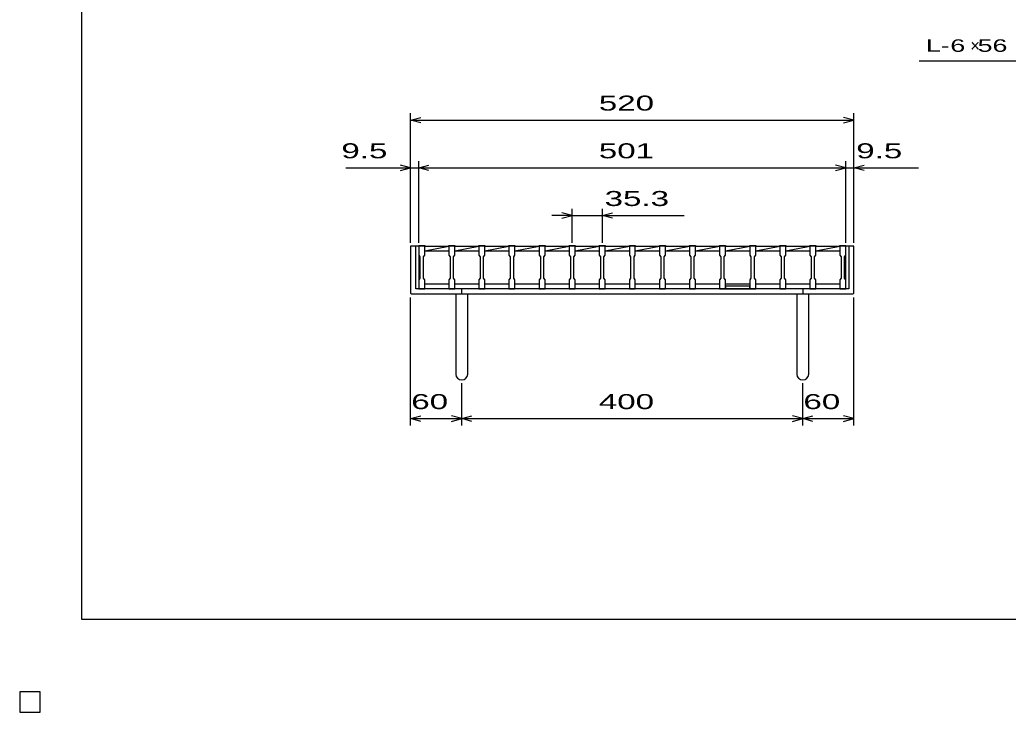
# Model space of a CAD drawing. Units: millimetres, scale not verified. Extents: x -1456 to 1385, y -1026 to 843.
# Drawn here: x -1456 to -296, y -1026 to -213 of the extents above; entities that cross this region are included whole.
import ezdxf
from ezdxf.enums import TextEntityAlignment as Align

# ---------------------------------------------------------------- set-up
doc = ezdxf.new("R2010")
doc.units = ezdxf.units.MM
doc.header["$LTSCALE"] = 8
for name, color, linetype, lineweight in [('0_2', 150, 'Continuous', 25), ('16', 3, 'Continuous', 25), ('19', 6, 'Continuous', 25), ('22', 4, 'Continuous', 25), ('24', 2, 'Continuous', 25), ('32', 4, 'Continuous', 25)]:
    doc.layers.add(name, color=color, linetype=linetype, lineweight=lineweight)
doc.styles.add('ベクトル', font='')
doc.styles.get('ベクトル').set_extended_font_data('ベクトル')

msp = doc.modelspace()

# ---------------------------------------------------------------- linework, layer by layer
at = {"layer": '0_2'}
for p, q in [((-1383.2, -917.2), (-1383.2, 842.8)), ((1384.8, -917.2), (-1383.2, -917.2)), ((-1432, -1002), (-1456, -1002)), ((-1456, -1002), (-1456, -1026)), ((-1432, -1002), (-1456, -1002)), ((-1456, -1002), (-1456, -1026)), ((-1432, -1002), (-1456, -1002)), ((-1456, -1002), (-1456, -1026)), ((-1432, -1002), (-1456, -1002)), ((-1456, -1002), (-1456, -1026)), ((-1432, -1002), (-1456, -1002)), ((-1456, -1002), (-1456, -1026)), ((-1432, -1026), (-1432, -1002)), ((-1432, -1026), (-1432, -1002)), ((-1432, -1026), (-1432, -1002)), ((-1432, -1026), (-1432, -1002)), ((-1432, -1026), (-1432, -1002)), ((-1456, -1026), (-1432, -1026)), ((-1456, -1026), (-1432, -1026)), ((-1456, -1026), (-1432, -1026)), ((-1456, -1026), (-1432, -1026)), ((-1456, -1026), (-1432, -1026))]:
    msp.add_line(p, q, dxfattribs=at)
at = {"layer": '16'}
for p, q in [((-988, -479), (-988, -478.3)), ((-988, -478.3), (-981, -478.3)), ((-988, -479), (-988, -489.5)), ((-981, -479), (-988, -479)), ((-988, -479), (-988, -523)), ((-981, -478.3), (-981, -479)), ((-981, -489.5), (-981, -479)), ((-981, -479), (-952.7, -479)), ((-981, -484.5), (-952.7, -479)), ((-981, -484.5), (-952.7, -484.5)), ((-952.7, -479), (-952.7, -478.3)), ((-952.7, -478.3), (-945.7, -478.3)), ((-952.7, -479), (-952.7, -489.5)), ((-945.7, -479), (-952.7, -479)), ((-945.7, -478.3), (-945.7, -479)), ((-945.7, -489.5), (-945.7, -479)), ((-945.7, -479), (-917.4, -479)), ((-945.7, -484.5), (-917.4, -479)), ((-945.7, -484.5), (-917.4, -484.5)), ((-917.4, -479), (-917.4, -478.3)), ((-917.4, -478.3), (-910.4, -478.3)), ((-917.4, -479), (-917.4, -489.5)), ((-910.4, -479), (-917.4, -479)), ((-910.4, -478.3), (-910.4, -479)), ((-910.4, -489.5), (-910.4, -479)), ((-910.4, -479), (-882.1, -479)), ((-910.4, -484.5), (-882.1, -479)), ((-910.4, -484.5), (-882.1, -484.5)), ((-882.1, -479), (-882.1, -478.3)), ((-882.1, -478.3), (-875.1, -478.3)), ((-882.1, -479), (-882.1, -489.5)), ((-875.1, -479), (-882.1, -479)), ((-875.1, -478.3), (-875.1, -479)), ((-875.1, -489.5), (-875.1, -479)), ((-875.1, -479), (-846.8, -479)), ((-875.1, -484.5), (-846.8, -479)), ((-875.1, -484.5), (-846.8, -484.5)), ((-846.8, -479), (-846.8, -478.3)), ((-846.8, -478.3), (-839.8, -478.3)), ((-846.8, -479), (-846.8, -489.5)), ((-839.8, -479), (-846.8, -479)), ((-839.8, -478.3), (-839.8, -479)), ((-839.8, -489.5), (-839.8, -479)), ((-839.8, -479), (-811.5, -479)), ((-839.8, -484.5), (-811.5, -479)), ((-839.8, -484.5), (-811.5, -484.5)), ((-811.5, -479), (-811.5, -478.3)), ((-811.5, -478.3), (-804.5, -478.3)), ((-811.5, -479), (-811.5, -489.5)), ((-804.5, -479), (-811.5, -479)), ((-804.5, -478.3), (-804.5, -479)), ((-804.5, -489.5), (-804.5, -479)), ((-804.5, -479), (-776.2, -479)), ((-804.5, -484.5), (-776.2, -479)), ((-804.5, -484.5), (-776.2, -484.5)), ((-776.2, -479), (-776.2, -478.3)), ((-776.2, -478.3), (-769.2, -478.3)), ((-776.2, -479), (-776.2, -489.5)), ((-769.2, -479), (-776.2, -479)), ((-769.2, -478.3), (-769.2, -479)), ((-769.2, -489.5), (-769.2, -479)), ((-769.2, -479), (-740.9, -479)), ((-769.2, -484.5), (-740.9, -479)), ((-769.2, -484.5), (-740.9, -484.5)), ((-740.9, -479), (-740.9, -478.3)), ((-740.9, -478.3), (-733.9, -478.3)), ((-740.9, -479), (-740.9, -489.5)), ((-733.9, -479), (-740.9, -479)), ((-733.9, -478.3), (-733.9, -479)), ((-733.9, -489.5), (-733.9, -479)), ((-733.9, -479), (-705.6, -479)), ((-733.9, -484.5), (-705.6, -479)), ((-733.9, -484.5), (-705.6, -484.5)), ((-705.6, -479), (-705.6, -478.3)), ((-705.6, -478.3), (-698.6, -478.3)), ((-705.6, -479), (-705.6, -489.5)), ((-698.6, -479), (-705.6, -479)), ((-698.6, -478.3), (-698.6, -479)), ((-698.6, -489.5), (-698.6, -479)), ((-698.6, -479), (-670.3, -479)), ((-698.6, -484.5), (-670.3, -479)), ((-698.6, -484.5), (-670.3, -484.5)), ((-670.3, -479), (-670.3, -478.3)), ((-670.3, -478.3), (-663.3, -478.3)), ((-670.3, -479), (-670.3, -489.5)), ((-663.3, -479), (-670.3, -479)), ((-663.3, -478.3), (-663.3, -479)), ((-663.3, -489.5), (-663.3, -479)), ((-663.3, -479), (-635, -479)), ((-663.3, -484.5), (-635, -479)), ((-663.3, -484.5), (-635, -484.5)), ((-635, -479), (-635, -478.3)), ((-635, -478.3), (-628, -478.3)), ((-635, -479), (-635, -489.5)), ((-628, -479), (-635, -479)), ((-628, -478.3), (-628, -479)), ((-628, -489.5), (-628, -479)), ((-628, -479), (-599.7, -479)), ((-628, -484.5), (-599.7, -479)), ((-628, -484.5), (-599.7, -484.5)), ((-599.7, -479), (-599.7, -478.3)), ((-599.7, -478.3), (-592.7, -478.3)), ((-599.7, -479), (-599.7, -489.5)), ((-592.7, -479), (-599.7, -479)), ((-592.7, -478.3), (-592.7, -479)), ((-592.7, -489.5), (-592.7, -479)), ((-592.7, -479), (-564.4, -479)), ((-592.7, -484.5), (-564.4, -479)), ((-592.7, -484.5), (-564.4, -484.5)), ((-564.4, -479), (-564.4, -478.3)), ((-564.4, -478.3), (-557.4, -478.3)), ((-564.4, -479), (-564.4, -489.5)), ((-557.4, -479), (-564.4, -479)), ((-557.4, -478.3), (-557.4, -479)), ((-557.4, -489.5), (-557.4, -479)), ((-557.4, -479), (-529.1, -479)), ((-557.4, -484.5), (-529.1, -479)), ((-557.4, -484.5), (-529.1, -484.5)), ((-529.1, -479), (-529.1, -478.3)), ((-529.1, -478.3), (-522.1, -478.3)), ((-529.1, -479), (-529.1, -489.5)), ((-522.1, -479), (-529.1, -479)), ((-522.1, -478.3), (-522.1, -479)), ((-522.1, -489.5), (-522.1, -479)), ((-522.1, -479), (-494, -479)), ((-522.1, -484.5), (-494, -479.039)), ((-522.1, -484.5), (-494, -484.5)), ((-494, -479), (-494, -478.3)), ((-494, -478.3), (-487, -478.3)), ((-494, -479), (-494, -489.5)), ((-487, -479), (-494, -479)), ((-487, -478.3), (-487, -479)), ((-487, -489.5), (-487, -479)), ((-487, -523), (-487, -479)), ((-988, -489.5), (-986.5, -491.5)), ((-986.5, -491.5), (-986.5, -516.5)), ((-982.5, -491.5), (-981, -489.5)), ((-982.5, -516.5), (-982.5, -491.5)), ((-952.7, -489.5), (-951.2, -491.5)), ((-951.2, -491.5), (-951.2, -516.5)), ((-947.2, -491.5), (-945.7, -489.5)), ((-947.2, -516.5), (-947.2, -491.5)), ((-917.4, -489.5), (-915.9, -491.5)), ((-915.9, -491.5), (-915.9, -516.5)), ((-911.9, -491.5), (-910.4, -489.5)), ((-911.9, -516.5), (-911.9, -491.5)), ((-882.1, -489.5), (-880.6, -491.5)), ((-880.6, -491.5), (-880.6, -516.5)), ((-876.6, -491.5), (-875.1, -489.5)), ((-876.6, -516.5), (-876.6, -491.5)), ((-846.8, -489.5), (-845.3, -491.5)), ((-845.3, -491.5), (-845.3, -516.5)), ((-841.3, -491.5), (-839.8, -489.5)), ((-841.3, -516.5), (-841.3, -491.5)), ((-811.5, -489.5), (-810, -491.5)), ((-810, -491.5), (-810, -516.5)), ((-806, -491.5), (-804.5, -489.5)), ((-806, -516.5), (-806, -491.5)), ((-776.2, -489.5), (-774.7, -491.5)), ((-774.7, -491.5), (-774.7, -516.5)), ((-770.7, -491.5), (-769.2, -489.5)), ((-770.7, -516.5), (-770.7, -491.5)), ((-740.9, -489.5), (-739.4, -491.5)), ((-739.4, -491.5), (-739.4, -516.5)), ((-735.4, -491.5), (-733.9, -489.5)), ((-735.4, -516.5), (-735.4, -491.5)), ((-705.6, -489.5), (-704.1, -491.5)), ((-704.1, -491.5), (-704.1, -516.5)), ((-700.1, -491.5), (-698.6, -489.5)), ((-700.1, -516.5), (-700.1, -491.5)), ((-670.3, -489.5), (-668.8, -491.5)), ((-668.8, -491.5), (-668.8, -516.5)), ((-664.8, -491.5), (-663.3, -489.5)), ((-664.8, -516.5), (-664.8, -491.5)), ((-635, -489.5), (-633.5, -491.5)), ((-633.5, -491.5), (-633.5, -516.5)), ((-629.5, -491.5), (-628, -489.5)), ((-629.5, -516.5), (-629.5, -491.5)), ((-599.7, -489.5), (-598.2, -491.5)), ((-598.2, -491.5), (-598.2, -516.5)), ((-594.2, -491.5), (-592.7, -489.5)), ((-594.2, -516.5), (-594.2, -491.5)), ((-564.4, -489.5), (-562.9, -491.5)), ((-562.9, -491.5), (-562.9, -516.5)), ((-558.9, -491.5), (-557.4, -489.5)), ((-558.9, -516.5), (-558.9, -491.5)), ((-529.1, -489.5), (-527.6, -491.5)), ((-527.6, -491.5), (-527.6, -516.5)), ((-523.6, -491.5), (-522.1, -489.5)), ((-523.6, -516.5), (-523.6, -491.5)), ((-494, -489.5), (-492.5, -491.5)), ((-492.5, -491.5), (-492.5, -516.5)), ((-488.5, -491.5), (-487, -489.5)), ((-488.5, -516.5), (-488.5, -491.5)), ((-986.5, -516.5), (-988, -518.5)), ((-988, -518.5), (-988, -529)), ((-981, -518.5), (-982.5, -516.5)), ((-981, -529), (-981, -518.5)), ((-951.2, -516.5), (-952.7, -518.5)), ((-952.7, -518.5), (-952.7, -529)), ((-945.7, -518.5), (-947.2, -516.5)), ((-945.7, -529), (-945.7, -518.5)), ((-915.9, -516.5), (-917.4, -518.5)), ((-917.4, -518.5), (-917.4, -529)), ((-910.4, -518.5), (-911.9, -516.5)), ((-910.4, -529), (-910.4, -518.5)), ((-880.6, -516.5), (-882.1, -518.5)), ((-882.1, -518.5), (-882.1, -529)), ((-875.1, -518.5), (-876.6, -516.5)), ((-875.1, -529), (-875.1, -518.5)), ((-845.3, -516.5), (-846.8, -518.5)), ((-846.8, -518.5), (-846.8, -529)), ((-839.8, -518.5), (-841.3, -516.5)), ((-839.8, -529), (-839.8, -518.5)), ((-810, -516.5), (-811.5, -518.5)), ((-811.5, -518.5), (-811.5, -529)), ((-804.5, -518.5), (-806, -516.5)), ((-804.5, -529), (-804.5, -518.5)), ((-774.7, -516.5), (-776.2, -518.5)), ((-776.2, -518.5), (-776.2, -529)), ((-769.2, -518.5), (-770.7, -516.5)), ((-769.2, -529), (-769.2, -518.5)), ((-739.4, -516.5), (-740.9, -518.5)), ((-740.9, -518.5), (-740.9, -529)), ((-733.9, -518.5), (-735.4, -516.5)), ((-733.9, -529), (-733.9, -518.5)), ((-704.1, -516.5), (-705.6, -518.5)), ((-705.6, -518.5), (-705.6, -529)), ((-698.6, -518.5), (-700.1, -516.5)), ((-698.6, -529), (-698.6, -518.5)), ((-668.8, -516.5), (-670.3, -518.5)), ((-670.3, -518.5), (-670.3, -529)), ((-663.3, -518.5), (-664.8, -516.5)), ((-663.3, -529), (-663.3, -518.5)), ((-633.5, -516.5), (-635, -518.5)), ((-635, -518.5), (-635, -529)), ((-628, -518.5), (-629.5, -516.5)), ((-628, -529), (-628, -518.5)), ((-598.2, -516.5), (-599.7, -518.5)), ((-599.7, -518.5), (-599.7, -529)), ((-592.7, -518.5), (-594.2, -516.5)), ((-592.7, -529), (-592.7, -518.5)), ((-562.9, -516.5), (-564.4, -518.5)), ((-564.4, -518.5), (-564.4, -529)), ((-557.4, -518.5), (-558.9, -516.5)), ((-557.4, -529), (-557.4, -518.5)), ((-527.6, -516.5), (-529.1, -518.5)), ((-529.1, -518.5), (-529.1, -529)), ((-522.1, -518.5), (-523.6, -516.5)), ((-522.1, -529), (-522.1, -518.5)), ((-492.5, -516.5), (-494, -518.5)), ((-494, -518.5), (-494, -529)), ((-487, -518.5), (-488.5, -516.5)), ((-487, -529), (-487, -518.5)), ((-988, -529), (-981, -529)), ((-981, -523), (-952.7, -523)), ((-952.7, -529), (-945.7, -529)), ((-945.7, -523), (-917.4, -523)), ((-917.4, -529), (-910.4, -529)), ((-910.4, -523), (-882.1, -523)), ((-882.1, -529), (-875.1, -529)), ((-875.1, -523), (-846.8, -523)), ((-846.8, -529), (-839.8, -529)), ((-839.8, -523), (-811.5, -523)), ((-811.5, -529), (-804.5, -529)), ((-804.5, -523), (-776.2, -523)), ((-776.2, -529), (-769.2, -529)), ((-769.2, -523), (-740.9, -523)), ((-740.9, -529), (-733.9, -529)), ((-733.9, -523), (-705.6, -523)), ((-705.6, -529), (-698.6, -529)), ((-698.6, -523), (-670.3, -523)), ((-670.3, -529), (-663.3, -529)), ((-663.3, -523), (-635, -523)), ((-635, -529), (-628, -529)), ((-628, -523), (-599.7, -523)), ((-599.7, -529), (-592.7, -529)), ((-592.7, -523), (-564.4, -523)), ((-564.4, -529), (-557.4, -529)), ((-557.4, -523), (-529.1, -523)), ((-529.1, -529), (-522.1, -529)), ((-522.1, -523), (-494, -523)), ((-494, -529), (-487, -529)), ((-1432, -1002), (-1456, -1002)), ((-1456, -1002), (-1456, -1026)), ((-1432, -1002), (-1456, -1002)), ((-1456, -1002), (-1456, -1026)), ((-1432, -1002), (-1456, -1002)), ((-1456, -1002), (-1456, -1026)), ((-1432, -1002), (-1456, -1002)), ((-1456, -1002), (-1456, -1026)), ((-1432, -1002), (-1456, -1002)), ((-1456, -1002), (-1456, -1026)), ((-1432, -1026), (-1432, -1002)), ((-1432, -1026), (-1432, -1002)), ((-1432, -1026), (-1432, -1002)), ((-1432, -1026), (-1432, -1002)), ((-1432, -1026), (-1432, -1002)), ((-1456, -1026), (-1432, -1026)), ((-1456, -1026), (-1432, -1026)), ((-1456, -1026), (-1432, -1026)), ((-1456, -1026), (-1432, -1026)), ((-1456, -1026), (-1432, -1026))]:
    msp.add_line(p, q, dxfattribs=at)
at = {"layer": '19'}
for p, q in [((-988, -479), (-997.5, -479)), ((-997.5, -479), (-997.5, -534)), ((-988, -479), (-997.5, -479)), ((-997.5, -479), (-997.5, -534)), ((-991.5, -529), (-991.5, -479)), ((-991.5, -529), (-991.5, -479)), ((-477.5, -479), (-487, -479)), ((-477.5, -479), (-487, -479)), ((-483.5, -479), (-483.5, -529)), ((-483.5, -479), (-483.5, -529)), ((-477.5, -534), (-477.5, -479)), ((-477.5, -534), (-477.5, -479)), ((-483.5, -529), (-991.5, -529)), ((-483.5, -529), (-991.5, -529)), ((-937.5, -535), (-937.5, -529)), ((-937.5, -535), (-937.5, -529)), ((-537.5, -529), (-537.5, -535)), ((-537.5, -529), (-537.5, -535)), ((-997.5, -534), (-996.5, -535)), ((-997.5, -534), (-996.5, -535)), ((-996.5, -535), (-478.5, -535)), ((-996.5, -535), (-478.5, -535)), ((-944.5, -535), (-944.5, -629)), ((-944.5, -535), (-944.5, -629)), ((-930.5, -629), (-930.5, -535)), ((-930.5, -629), (-930.5, -535)), ((-544.5, -535), (-544.5, -629)), ((-544.5, -535), (-544.5, -629)), ((-530.5, -629), (-530.5, -535)), ((-530.5, -629), (-530.5, -535)), ((-478.5, -535), (-477.5, -534)), ((-478.5, -535), (-477.5, -534))]:
    msp.add_line(p, q, dxfattribs=at)
at = {"layer": '19', "color": 3}
for p, q in [((-599.7, -526), (-628, -526)), ((-628, -526), (-628, -529)), ((-628, -529), (-599.7, -529)), ((-599.7, -529), (-599.7, -526))]:
    msp.add_line(p, q, dxfattribs=at)
at = {"layer": '19'}
for centre in [(-937.5, -629), (-937.5, -629), (-537.5, -629), (-537.5, -629)]:
    msp.add_arc(centre, 7, 180, 0, dxfattribs=at)
at = {"layer": '22'}
for p, q in [((-401, -261.5), (-241, -261.5)), ((-997.5, -475), (-997.5, -323)), ((-477.5, -475), (-477.5, -323)), ((-997.5, -331), (-985.5, -327.8)), ((-985.5, -334.2), (-997.5, -331)), ((-997.5, -331), (-477.5, -331)), ((-477.5, -331), (-489.5, -327.8)), ((-489.5, -334.2), (-477.5, -331)), ((-997.5, -475), (-997.5, -379)), ((-988, -475), (-988, -379)), ((-487, -475), (-487, -379)), ((-477.5, -475), (-477.5, -379)), ((-1073.5, -387), (-997.5, -387)), ((-997.5, -387), (-1009.5, -383.8)), ((-1009.5, -390.2), (-997.5, -387)), ((-997.5, -387), (-988, -387)), ((-988, -387), (-976, -383.8)), ((-976, -390.2), (-988, -387)), ((-988, -387), (-487, -387)), ((-487, -387), (-499, -383.8)), ((-499, -390.2), (-487, -387)), ((-487, -387), (-477.5, -387)), ((-477.5, -387), (-465.5, -383.8)), ((-465.5, -390.2), (-477.5, -387)), ((-477.5, -387), (-401.5, -387)), ((-808, -443), (-820, -439.8)), ((-808, -475), (-808, -435)), ((-772.7, -435), (-772.7, -475)), ((-772.7, -443), (-760.7, -439.8)), ((-808, -443), (-832, -443)), ((-820, -446.2), (-808, -443)), ((-808, -443), (-772.7, -443)), ((-760.7, -446.2), (-772.7, -443)), ((-772.7, -443), (-676.7, -443)), ((-997.5, -689.4), (-997.5, -539)), ((-477.5, -689.4), (-477.5, -539)), ((-937.5, -689.4), (-937.5, -639.8)), ((-537.5, -689.4), (-537.5, -639.8)), ((-997.5, -681.4), (-985.5, -678.2)), ((-985.5, -684.6), (-997.5, -681.4)), ((-997.5, -681.4), (-937.5, -681.4)), ((-937.5, -681.4), (-949.5, -678.2)), ((-949.5, -684.6), (-937.5, -681.4)), ((-937.5, -681.4), (-925.5, -678.2)), ((-925.5, -684.6), (-937.5, -681.4)), ((-937.5, -681.4), (-537.5, -681.4)), ((-537.5, -681.4), (-549.5, -678.2)), ((-549.5, -684.6), (-537.5, -681.4)), ((-537.5, -681.4), (-525.5, -678.2)), ((-525.5, -684.6), (-537.5, -681.4)), ((-537.5, -681.4), (-477.5, -681.4)), ((-477.5, -681.4), (-489.5, -678.2)), ((-489.5, -684.6), (-477.5, -681.4))]:
    msp.add_line(p, q, dxfattribs=at)
at = {"layer": '22', "color": 2}
for p, q in [((-1432, -1002), (-1456, -1002)), ((-1456, -1002), (-1456, -1026)), ((-1432, -1002), (-1456, -1002)), ((-1456, -1002), (-1456, -1026)), ((-1432, -1002), (-1456, -1002)), ((-1456, -1002), (-1456, -1026)), ((-1432, -1026), (-1432, -1002)), ((-1432, -1026), (-1432, -1002)), ((-1432, -1026), (-1432, -1002)), ((-1456, -1026), (-1432, -1026)), ((-1456, -1026), (-1432, -1026)), ((-1456, -1026), (-1432, -1026))]:
    msp.add_line(p, q, dxfattribs=at)
at = {"layer": '24', "color": 4}
for p, q in [((-1432, -1002), (-1456, -1002)), ((-1456, -1002), (-1456, -1026)), ((-1432, -1002), (-1456, -1002)), ((-1456, -1002), (-1456, -1026)), ((-1432, -1002), (-1456, -1002)), ((-1456, -1002), (-1456, -1026)), ((-1432, -1026), (-1432, -1002)), ((-1432, -1026), (-1432, -1002)), ((-1432, -1026), (-1432, -1002)), ((-1456, -1026), (-1432, -1026)), ((-1456, -1026), (-1432, -1026)), ((-1456, -1026), (-1432, -1026))]:
    msp.add_line(p, q, dxfattribs=at)
at = {"layer": '32'}
for p, q in [((-1432, -1002), (-1456, -1002)), ((-1456, -1002), (-1456, -1026)), ((-1432, -1002), (-1456, -1002)), ((-1456, -1002), (-1456, -1026)), ((-1432, -1002), (-1456, -1002)), ((-1456, -1002), (-1456, -1026)), ((-1432, -1002), (-1456, -1002)), ((-1456, -1002), (-1456, -1026)), ((-1432, -1002), (-1456, -1002)), ((-1456, -1002), (-1456, -1026)), ((-1432, -1026), (-1432, -1002)), ((-1432, -1026), (-1432, -1002)), ((-1432, -1026), (-1432, -1002)), ((-1432, -1026), (-1432, -1002)), ((-1432, -1026), (-1432, -1002)), ((-1456, -1026), (-1432, -1026)), ((-1456, -1026), (-1432, -1026)), ((-1456, -1026), (-1432, -1026)), ((-1456, -1026), (-1432, -1026)), ((-1456, -1026), (-1432, -1026))]:
    msp.add_line(p, q, dxfattribs=at)

# ---------------------------------------------------------------- texts
at = {"layer": '22', "color": 2, "style": 'ベクトル'}
for s, height, width, p in [('L-', 14.66, 1.6, (-393, -243.5)), (' 6 ', 14.66, 1.6, (-373, -243.5)), (' 56 ', 14.66, 1.6, (-341, -243.5)), (' 520 ', 17.6, 1.65, (-787.5, -311)), (' 9.5 ', 17.6, 1.65, (-1089.5, -367)), (' 501 ', 17.6, 1.65, (-787.5, -367)), (' 9.5 ', 17.6, 1.65, (-485.5, -367)), (' 35.3 ', 17.6, 1.65, (-780.7, -423)), (' 60 ', 17.6, 1.65, (-1007.5, -661.4)), (' 400 ', 17.6, 1.65, (-787.5, -661.4)), (' 60 ', 17.6, 1.65, (-547.5, -661.4))]:
    msp.add_text(s, height=height, dxfattribs=dict(at, width=width)).set_placement(p, align=Align.MIDDLE_LEFT)
msp.add_text('×', height=14.66, dxfattribs=at).set_placement((-341, -243.5), align=Align.MIDDLE_LEFT)

doc.saveas('drawing.dxf')
